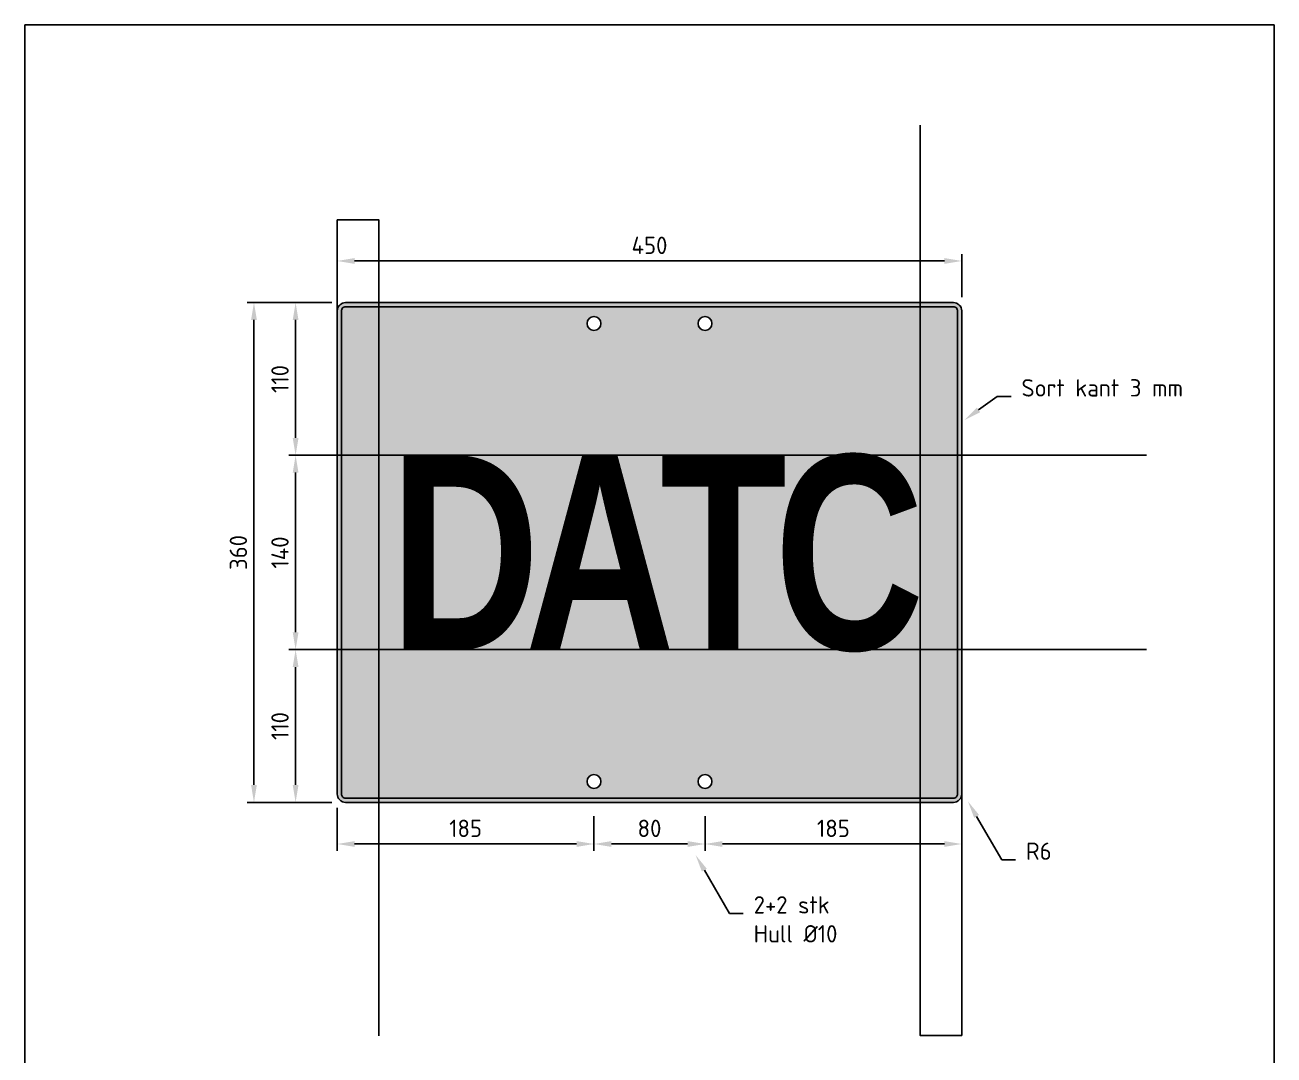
# Model space of a CAD drawing. Header units: millimetres. Extents: x 0 to 900, y 0 to 1385.
# Drawn here: x 0 to 900, y 643 to 1385 of the extents above; entities that cross this region are included whole.
import ezdxf
from ezdxf import colors
from ezdxf.entities.mleader import LeaderData, LeaderLine
from ezdxf.math import Vec2, Vec3

# ---------------------------------------------------------------- set-up
doc = ezdxf.new("R2010")
doc.units = ezdxf.units.MM
for name, color, linetype in [('DIM-ISO_1-10', 4, 'Continuous'), ('RAMME', 7, 'Continuous'), ('Skilt', 7, 'Continuous'), ('Skilt-kontur', 4, 'Continuous'), ('Skravur-Sort', 250, 'Continuous'), ('Symbol-tekst', 250, 'Continuous')]:
    doc.layers.add(name, color=color, linetype=linetype)
doc.layers.add('Hjelpelinjer', color=41, linetype='Continuous', plot=False)
doc.layers.add('Skravur-Gul', color=7, linetype='Continuous', true_color=0xffcc1f)
doc.styles.add('ISO25', font='ISO3098.shx')
doc.styles.add('Myriad', font='Myrrg.ttf')
doc.dimstyles.new('DIM-ISO_1-5', dxfattribs={"dimscale": 5, "dimtxt": 2.5, "dimasz": 2.5, "dimexe": 1, "dimexo": 2, "dimgap": 1, "dimtad": 1, "dimdec": 0, "dimdsep": 46, "dimtxsty": 'ISO25', "dimcen": 0, "dimclrd": 256, "dimclre": 256, "dimclrt": 2, "dimadec": 0, "dimazin": 0, "dimtp": 0.1, "dimtm": 0.1, "dimtfac": 0.71, "dimtdec": 0, "dimtmove": 0, "dimatfit": 3, "dimfxl": 1, "dimtzin": 0, "dimarcsym": 0})

# ---------------------------------------------------------------- blocks, each defined once
blk = doc.blocks.new('*D8')
at = {"layer": 'Defpoints', "color": 0, "transparency": 16777216}
for p in [(675, 1215), (225, 1179), (675, 1179)]:
    blk.add_point(p, dxfattribs=at)
at = {"layer": 'DIM-ISO_1-10', "lineweight": -2, "transparency": 16777216}
for p, q in [((225, 1189), (225, 1220)), ((237.5, 1215), (662.5, 1215)), ((675, 1189), (675, 1220))]:
    blk.add_line(p, q, dxfattribs=at)
at = {"layer": 'DIM-ISO_1-10', "transparency": 16777216}
for points in [[(237.5, 1217.08), (237.5, 1212.92), (225, 1215)], [(662.5, 1217.08), (662.5, 1212.92), (675, 1215)]]:
    blk.add_solid(points, dxfattribs=at)
at = {"layer": 'DIM-ISO_1-10', "color": 2, "transparency": 16777216, "insert": (450, 1226.25), "char_height": 12.5, "attachment_point": 5, "style": 'ISO25'}
blk.add_mtext('450', dxfattribs=at)
blk = doc.blocks.new('*D9')
at = {"layer": 'Defpoints', "color": 0, "transparency": 16777216}
for p in [(165, 1185), (231, 1185), (231, 825)]:
    blk.add_point(p, dxfattribs=at)
at = {"layer": 'DIM-ISO_1-10', "lineweight": -2, "transparency": 16777216}
for p, q in [((221, 1185), (160, 1185)), ((165, 837.5), (165, 1172.5)), ((221, 825), (160, 825))]:
    blk.add_line(p, q, dxfattribs=at)
at = {"layer": 'DIM-ISO_1-10', "transparency": 16777216}
for points in [[(162.92, 1172.5), (167.08, 1172.5), (165, 1185)], [(162.92, 837.5), (167.08, 837.5), (165, 825)]]:
    blk.add_solid(points, dxfattribs=at)
at = {"layer": 'DIM-ISO_1-10', "color": 2, "transparency": 16777216, "insert": (153.75, 1005), "char_height": 12.5, "attachment_point": 5, "rotation": 90, "style": 'ISO25'}
blk.add_mtext('360', dxfattribs=at)
blk = doc.blocks.new('*D10')
at = {"layer": 'Defpoints', "color": 0, "transparency": 16777216}
for p in [(195, 935), (225, 935), (231, 825)]:
    blk.add_point(p, dxfattribs=at)
at = {"layer": 'DIM-ISO_1-10', "lineweight": -2, "transparency": 16777216}
for p, q in [((215, 935), (190, 935)), ((195, 837.5), (195, 922.5)), ((221, 825), (190, 825))]:
    blk.add_line(p, q, dxfattribs=at)
at = {"layer": 'DIM-ISO_1-10', "transparency": 16777216}
for points in [[(192.92, 922.5), (197.08, 922.5), (195, 935)], [(192.92, 837.5), (197.08, 837.5), (195, 825)]]:
    blk.add_solid(points, dxfattribs=at)
at = {"layer": 'DIM-ISO_1-10', "color": 2, "transparency": 16777216, "insert": (183.75, 880), "char_height": 12.5, "attachment_point": 5, "rotation": 90, "style": 'ISO25'}
blk.add_mtext('110', dxfattribs=at)
blk = doc.blocks.new('*D11')
at = {"layer": 'Defpoints', "color": 0, "transparency": 16777216}
for p in [(195, 1075), (225, 1075), (225, 935)]:
    blk.add_point(p, dxfattribs=at)
at = {"layer": 'DIM-ISO_1-10', "lineweight": -2, "transparency": 16777216}
for p, q in [((215, 1075), (190, 1075)), ((195, 947.5), (195, 1062.5)), ((215, 935), (190, 935))]:
    blk.add_line(p, q, dxfattribs=at)
at = {"layer": 'DIM-ISO_1-10', "transparency": 16777216}
for points in [[(192.92, 1062.5), (197.08, 1062.5), (195, 1075)], [(192.92, 947.5), (197.08, 947.5), (195, 935)]]:
    blk.add_solid(points, dxfattribs=at)
at = {"layer": 'DIM-ISO_1-10', "color": 2, "transparency": 16777216, "insert": (183.75, 1005), "char_height": 12.5, "attachment_point": 5, "rotation": 90, "style": 'ISO25'}
blk.add_mtext('140', dxfattribs=at)
blk = doc.blocks.new('*D12')
at = {"layer": 'Defpoints', "color": 0, "transparency": 16777216}
for p in [(195, 1185), (231, 1185), (225, 1075)]:
    blk.add_point(p, dxfattribs=at)
at = {"layer": 'DIM-ISO_1-10', "lineweight": -2, "transparency": 16777216}
for p, q in [((221, 1185), (190, 1185)), ((195, 1087.5), (195, 1172.5)), ((215, 1075), (190, 1075))]:
    blk.add_line(p, q, dxfattribs=at)
at = {"layer": 'DIM-ISO_1-10', "transparency": 16777216}
for points in [[(192.92, 1172.5), (197.08, 1172.5), (195, 1185)], [(192.92, 1087.5), (197.08, 1087.5), (195, 1075)]]:
    blk.add_solid(points, dxfattribs=at)
at = {"layer": 'DIM-ISO_1-10', "color": 2, "transparency": 16777216, "insert": (183.75, 1130), "char_height": 12.5, "attachment_point": 5, "rotation": 90, "style": 'ISO25'}
blk.add_mtext('110', dxfattribs=at)
blk = doc.blocks.new('*D13')
at = {"layer": 'Defpoints', "color": 0, "transparency": 16777216}
for p in [(225, 831), (410, 825), (410, 795)]:
    blk.add_point(p, dxfattribs=at)
at = {"layer": 'DIM-ISO_1-10', "lineweight": -2, "transparency": 16777216}
for p, q in [((225, 821), (225, 790)), ((410, 815), (410, 790)), ((237.5, 795), (397.5, 795))]:
    blk.add_line(p, q, dxfattribs=at)
at = {"layer": 'DIM-ISO_1-10', "transparency": 16777216}
for points in [[(237.5, 797.08), (237.5, 792.92), (225, 795)], [(397.5, 797.08), (397.5, 792.92), (410, 795)]]:
    blk.add_solid(points, dxfattribs=at)
at = {"layer": 'DIM-ISO_1-10', "color": 2, "transparency": 16777216, "insert": (317.5, 806.25), "char_height": 12.5, "attachment_point": 5, "style": 'ISO25'}
blk.add_mtext('185', dxfattribs=at)
blk = doc.blocks.new('*D14')
at = {"layer": 'Defpoints', "color": 0, "transparency": 16777216}
for p in [(410, 825), (490, 825), (490, 795)]:
    blk.add_point(p, dxfattribs=at)
at = {"layer": 'DIM-ISO_1-10', "lineweight": -2, "transparency": 16777216}
for p, q in [((410, 815), (410, 790)), ((490, 815), (490, 790)), ((422.5, 795), (477.5, 795))]:
    blk.add_line(p, q, dxfattribs=at)
at = {"layer": 'DIM-ISO_1-10', "transparency": 16777216}
for points in [[(422.5, 797.08), (422.5, 792.92), (410, 795)], [(477.5, 797.08), (477.5, 792.92), (490, 795)]]:
    blk.add_solid(points, dxfattribs=at)
at = {"layer": 'DIM-ISO_1-10', "color": 2, "transparency": 16777216, "insert": (450, 806.25), "char_height": 12.5, "attachment_point": 5, "style": 'ISO25'}
blk.add_mtext('80', dxfattribs=at)
blk = doc.blocks.new('*D15')
at = {"layer": 'Defpoints', "color": 0, "transparency": 16777216}
for p in [(675, 831), (490, 825), (675, 795)]:
    blk.add_point(p, dxfattribs=at)
at = {"layer": 'DIM-ISO_1-10', "lineweight": -2, "transparency": 16777216}
for p, q in [((675, 821), (675, 790)), ((490, 815), (490, 790)), ((502.5, 795), (662.5, 795))]:
    blk.add_line(p, q, dxfattribs=at)
at = {"layer": 'DIM-ISO_1-10', "transparency": 16777216}
for points in [[(502.5, 797.08), (502.5, 792.92), (490, 795)], [(662.5, 797.08), (662.5, 792.92), (675, 795)]]:
    blk.add_solid(points, dxfattribs=at)
at = {"layer": 'DIM-ISO_1-10', "color": 2, "transparency": 16777216, "insert": (582.5, 806.25), "char_height": 12.5, "attachment_point": 5, "style": 'ISO25'}
blk.add_mtext('185', dxfattribs=at)

msp = doc.modelspace()

# ---------------------------------------------------------------- hatches: boundary and pattern name
at = {"layer": 'Skravur-Gul'}
h = msp.add_hatch(color=256, dxfattribs=at)
h.dxf.hatch_style = 1
edge = h.paths.add_edge_path()
edge.add_line((231, 828), (669, 828))
edge.add_arc((669, 831), 3, 270, 360)
edge.add_line((672, 831), (672, 1179))
edge.add_arc((669, 1179), 3, 0, 90)
edge.add_line((669, 1182), (231, 1182))
edge.add_arc((231, 1179), 3, 90, 180)
edge.add_line((228, 1179), (228, 831))
edge.add_arc((231, 831), 3, 180, 270)
edge = h.paths.add_edge_path(flags=16)
edge.add_arc((410, 1170), 5, 0, 360)
edge = h.paths.add_edge_path(flags=16)
edge.add_arc((490, 1170), 5, 0, 360)
edge = h.paths.add_edge_path(flags=16)
edge.add_arc((410, 840), 5, 0, 360)
edge = h.paths.add_edge_path(flags=16)
edge.add_arc((490, 840), 5, 0, 360)
at = {"layer": 'Skravur-Sort'}
h = msp.add_hatch(color=256, dxfattribs=at)
h.dxf.hatch_style = 1
h.paths.add_polyline_path([(225, 831, 0.414214), (231, 825), (669, 825, 0.414214), (675, 831), (675, 1179, 0.414214), (669, 1185), (231, 1185, 0.414214), (225, 1179)])
h.paths.add_polyline_path([(228, 1179, -0.414214), (231, 1182), (669, 1182, -0.414214), (672, 1179), (672, 831, -0.414214), (669, 828), (231, 828, -0.414214), (228, 831)], flags=16)
h.paths.add_polyline_path([(405, 1170, -1), (415, 1170, -1)], flags=0)
h.paths.add_polyline_path([(485, 1170, -1), (495, 1170, -1)], flags=0)
h.paths.add_polyline_path([(415, 840, -1), (405, 840, -1)], flags=0)
h.paths.add_polyline_path([(495, 840, -1), (485, 840, -1)], flags=0)

# ---------------------------------------------------------------- linework, layer by layer
at = {"layer": 'Hjelpelinjer'}
for p, q in [((195, 1075), (808.22, 1075)), ((195, 935), (808.22, 935))]:
    msp.add_line(p, q, dxfattribs=at)
for points in [[(675, 831), (675, 657.08), (645, 657.08), (645, 1312.82)], [(225, 1179), (225, 1244.57), (255, 1244.57), (255, 656.83)]]:
    msp.add_lwpolyline(points, dxfattribs=at)
for centre in [(410, 1170), (490, 1170), (410, 840), (490, 840)]:
    msp.add_circle(centre, 5, dxfattribs=at)
at = {"layer": 'RAMME'}
msp.add_lwpolyline([(0, 0), (900, 0), (900, 1385), (0, 1385)], close=True, dxfattribs=at)
at = {"layer": 'Skilt'}
msp.add_lwpolyline([(231, 825), (669, 825, 0.414214), (675, 831), (675, 1179, 0.414214), (669, 1185), (231, 1185, 0.414214), (225, 1179), (225, 831, 0.414214)], format="xyb", close=True, dxfattribs=at)
at = {"layer": 'Skilt-kontur'}
msp.add_lwpolyline([(231, 828), (669, 828, 0.414214), (672, 831), (672, 1179, 0.414214), (669, 1182), (231, 1182, 0.414214), (228, 1179), (228, 831, 0.414214)], format="xyb", close=True, dxfattribs=at)

# ---------------------------------------------------------------- texts
at = {"layer": 'Symbol-tekst', "insert": (450, 1075), "char_height": 140, "attachment_point": 2, "style": 'Myriad'}
msp.add_mtext_dynamic_manual_height_columns('{\\fNSBMyriad Bold|b0|i0|c0|p2;\\W0.8;\\T0.9;DATC}', width=300, gutter_width=1.25, heights=[0], dxfattribs=at)

# ---------------------------------------------------------------- dimensions: what is measured, and where the dimension line sits
at = {"layer": 'DIM-ISO_1-10'}
for base, p1, p2, picture, middle in [((675, 1215), (225, 1179), (675, 1179), '*D8', (450, 1226.25)), ((410, 795), (225, 831), (410, 825), '*D13', (317.5, 806.25))]:
    dim = msp.add_linear_dim(base=base, p1=p1, p2=p2, dimstyle='DIM-ISO_1-5', dxfattribs=at)
    dim.commit()
    dim.dimension.update_dxf_attribs({"geometry": picture, "text_midpoint": middle})
for base, p2, picture, middle in [((165, 1185), (231, 1185), '*D9', (153.75, 1005)), ((195, 935), (225, 935), '*D10', (183.75, 880))]:
    dim = msp.add_linear_dim(base=base, p1=(231, 825), p2=p2, angle=90, dimstyle='DIM-ISO_1-5', dxfattribs=at)
    dim.commit()
    dim.dimension.update_dxf_attribs({"geometry": picture, "text_midpoint": middle})
for base, p1, p2, picture, middle in [((195, 1185), (225, 1075), (231, 1185), '*D12', (183.75, 1130)), ((195, 1075), (225, 935), (225, 1075), '*D11', (183.75, 1005))]:
    dim = msp.add_linear_dim(base=base, p1=p1, p2=p2, angle=90, dimstyle='DIM-ISO_1-5', override={"dimtmove": 1}, dxfattribs=at)
    dim.commit()
    dim.dimension.update_dxf_attribs({"geometry": picture, "text_midpoint": middle})
for base, p1, p2, picture, middle in [((675, 795), (490, 825), (675, 831), '*D15', (582.5, 806.25)), ((490, 795), (410, 825), (490, 825), '*D14', (450, 806.25))]:
    dim = msp.add_linear_dim(base=base, p1=p1, p2=p2, dimstyle='DIM-ISO_1-5', override={"dimtmove": 1}, dxfattribs=at)
    dim.commit()
    dim.dimension.update_dxf_attribs({"geometry": picture, "text_midpoint": middle})

# ---------------------------------------------------------------- leaders
ml = msp.add_multileader_mtext('Standard', dxfattribs=at)
ml.set_content('Sort kant 3 mm', color=2, style='ISO25')
ml.set_leader_properties()
ml.build(insert=Vec2(0, 0))
ml.multileader.update_dxf_attribs({"text_left_attachment_type": 7, "text_right_attachment_type": 7, "text_top_attachment_type": 10, "text_bottom_attachment_type": 10, "dogleg_length": 2, "arrow_head_size": 12.5, "scale": 5})
ctx = ml.context
ctx.base_point, ctx.scale, ctx.char_height, ctx.arrow_head_size, ctx.landing_gap_size, ctx.plane_origin = Vec3(710.54, 1117.33), 5, 12.5, 12.5, 7.5, Vec3(676.93, 1100.36)
ctx.left_attachment, ctx.right_attachment, ctx.top_attachment, ctx.bottom_attachment = 7, 7, 10, 10
notes = []
notes.append((ctx, [(0, (1, 1, 0), (700.54, 1117.33), (1, 0), 10, [(0, [(676.93, 1100.36)], 0, [])])]))
ctx.mtext.insert, ctx.mtext.flow_direction = Vec3(718.04, 1129.83), 5
ml = msp.add_multileader_mtext('Standard', dxfattribs=at)
ml.set_content('R6', color=2, style='ISO25')
ml.set_leader_properties()
ml.build(insert=Vec2(0, 0))
ml.multileader.update_dxf_attribs({"text_left_attachment_type": 7, "text_right_attachment_type": 7, "text_top_attachment_type": 10, "text_bottom_attachment_type": 10, "dogleg_length": 2, "arrow_head_size": 12.5, "scale": 5})
ctx = ml.context
ctx.base_point, ctx.scale, ctx.char_height, ctx.arrow_head_size, ctx.landing_gap_size, ctx.plane_origin = Vec3(713.77, 783.59), 5, 12.5, 12.5, 7.5, Vec3(679.47, 825.69)
ctx.left_attachment, ctx.right_attachment, ctx.top_attachment, ctx.bottom_attachment = 7, 7, 10, 10
notes.append((ctx, [(0, (1, 1, 0), (703.77, 783.59), (1, 0), 10, [(0, [(679.47, 825.69)], 0, [])])]))
ctx.mtext.insert, ctx.mtext.flow_direction = Vec3(721.27, 796.09), 5
ml = msp.add_multileader_mtext('Standard', dxfattribs=at)
ml.set_content('2+2 stk\\PHull %%C10', color=2, style='ISO25')
ml.set_leader_properties()
ml.build(insert=Vec2(0, 0))
ml.multileader.update_dxf_attribs({"text_left_attachment_type": 7, "text_right_attachment_type": 7, "text_top_attachment_type": 10, "text_bottom_attachment_type": 10, "dogleg_length": 2, "arrow_head_size": 12.5, "scale": 5})
ctx = ml.context
ctx.base_point, ctx.scale, ctx.char_height, ctx.arrow_head_size, ctx.landing_gap_size, ctx.plane_origin = Vec3(517.57, 744.88), 5, 12.5, 12.5, 7.5, Vec3(483.27, 786.97)
ctx.left_attachment, ctx.right_attachment, ctx.top_attachment, ctx.bottom_attachment = 7, 7, 10, 10
notes.append((ctx, [(0, (1, 1, 0), (507.57, 744.88), (1, 0), 10, [(0, [(483.27, 786.97)], 0, [])])]))
ctx.mtext.insert, ctx.mtext.flow_direction = Vec3(525.07, 757.38), 5
for ctx, leaders in notes:
    for number, flags, end, landing, length, lines in leaders:
        leader = LeaderData()
        leader.index, (leader.has_last_leader_line, leader.has_dogleg_vector, leader.attachment_direction) = number, flags
        leader.last_leader_point, leader.dogleg_vector, leader.dogleg_length = Vec3(end), Vec3(landing), length
        for number, points, colour, breaks in lines:
            line = LeaderLine()
            line.index, line.vertices, line.color, line.breaks = number, Vec3.list(points), colors.encode_raw_color(colour), breaks
            leader.lines.append(line)
        ctx.leaders.append(leader)

doc.saveas('drawing.dxf')
